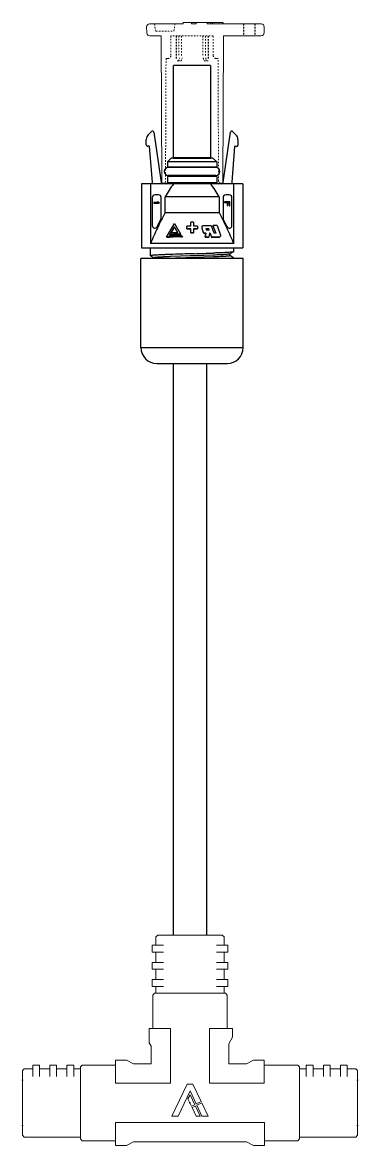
# Model space of a CAD drawing. Header units: millimetres. Extents: x -11.5 to 11, y -75.1 to 0.
import ezdxf

# ---------------------------------------------------------------- set-up
doc = ezdxf.new("R2010")
doc.units = ezdxf.units.MM
doc.linetypes.add('DASH', pattern=[0.35, 0.25, -0.1])
doc.layers.add('51', color=7, linetype='Continuous', true_color=0xffffff)
for name, color, linetype in [('CONN', 7, 'Continuous'), ('CONN-Label', 7, 'Continuous'), ('Make2D___U+9359_U+7EFE__U+59DD_U+FF45_U+578F_U+7EFE', 7, 'Continuous'), ('Make2D___U+9359_U+7EFE__U+93C5_U+20AC_U+6C31_U+568E', 7, 'Continuous')]:
    doc.layers.add(name, color=color, linetype=linetype)

# ---------------------------------------------------------------- blocks, each defined once
blk = doc.blocks.new('T3')
at = {"layer": 'Make2D___U+9359_U+7EFE__U+59DD_U+FF45_U+578F_U+7EFE', "color": 7, "lineweight": 0}
blk.add_lwpolyline([(19.81, 150.88), (5.44, 150.88)], dxfattribs=at)
at = {"layer": 'Make2D___U+9359_U+7EFE__U+93C5_U+20AC_U+6C31_U+568E', "color": 7, "lineweight": 0}
for points in [[(-19.38, 193.38), (-18.88, 193.91)], [(-9.13, 193.91), (-18.88, 193.91)], [(-9.13, 191.69), (-9.13, 195.32)], [(-9.13, 195.32), (-5.94, 195.32)], [(-5.94, 195.32), (-3.94, 194.27)], [(29.19, 194.27), (-3.94, 194.27)], [(29.19, 194.27), (31.19, 195.32)], [(31.19, 195.32), (34.37, 195.32)], [(34.37, 195.32), (34.37, 191.69)], [(44.12, 193.91), (34.37, 193.91)], [(44.12, 193.91), (44.62, 193.38)], [(-36.38, 192.33), (-35.88, 192.85)], [(-36.38, 192.33), (-36.38, 189.49)], [(-35.88, 192.85), (-19.38, 192.85)], [(-19.38, 193.38), (-19.38, 190.23)], [(-19.38, 190.23), (-19.38, 175.54)], [(-9.13, 191.69), (-9.13, 188.61)], [(34.37, 188.61), (34.37, 191.69)], [(44.62, 190.23), (44.62, 193.38)], [(44.62, 192.85), (61.12, 192.85)], [(44.62, 175.54), (44.62, 190.23)], [(61.12, 192.85), (61.62, 192.33)], [(61.62, 189.49), (61.62, 192.33)], [(-36.38, 189.49), (-36.38, 176.28)], [(-9.13, 188.61), (34.37, 188.61)], [(61.62, 176.28), (61.62, 189.49)], [(7.34, 186.7), (9.12, 186.7)], [(9.15, 182.88), (7.34, 186.7)], [(9.12, 186.7), (10.6, 183.56)], [(9.68, 186.7), (10.86, 186.7)], [(11.06, 183.78), (9.68, 186.7)], [(10.86, 186.7), (12.03, 184.26)], [(12.04, 184.24), (11.06, 183.78)], [(11.24, 183.4), (12.22, 183.86)], [(12.22, 183.86), (13.24, 181.7)], [(12.62, 179.31), (16.12, 186.7)], [(17.91, 186.7), (13.49, 177.38)], [(16.12, 186.7), (17.91, 186.7)], [(10.6, 183.56), (9.15, 182.88)], [(9.33, 182.5), (10.79, 183.19)], [(11.76, 177.38), (9.33, 182.5)], [(10.79, 183.19), (12.62, 179.31)], [(12.62, 180.48), (11.24, 183.4)], [(13.24, 181.7), (12.62, 180.48)], [(-9.11, 177.15), (-9.11, 174.08)], [(6.89, 177.15), (-9.11, 177.15)], [(6.89, 161.14), (6.89, 177.15)], [(13.49, 177.38), (11.76, 177.38)], [(18.36, 177.15), (18.36, 161.14)], [(34.36, 177.15), (18.36, 177.15)], [(34.36, 174.08), (34.36, 177.15)], [(-36.38, 176.28), (-36.38, 173.43)], [(-33.38, 175.18), (-33.38, 171.86)], [(-31.38, 171.86), (-31.38, 175.18)], [(-28.38, 175.18), (-28.38, 171.86)], [(-26.38, 171.86), (-26.38, 175.18)], [(-23.38, 175.18), (-23.38, 171.86)], [(-21.38, 171.86), (-21.38, 175.18)], [(-19.38, 175.54), (-19.38, 172.38)], [(-9.11, 174.08), (-9.11, 170.44)], [(34.36, 170.44), (34.36, 174.08)], [(44.62, 172.38), (44.62, 175.54)], [(46.62, 175.18), (46.62, 171.86)], [(48.62, 171.86), (48.62, 175.18)], [(51.62, 175.18), (51.62, 171.86)], [(53.62, 171.86), (53.62, 175.18)], [(56.62, 175.18), (56.62, 171.86)], [(58.62, 171.86), (58.62, 175.18)], [(61.62, 173.43), (61.62, 176.28)], [(-35.88, 172.91), (-36.38, 173.43)], [(-33.38, 172.91), (-35.88, 172.91)], [(-33.38, 171.86), (-31.38, 171.86)], [(-28.38, 172.91), (-31.38, 172.91)], [(-28.38, 171.86), (-26.38, 171.86)], [(-23.38, 172.91), (-26.38, 172.91)], [(-23.38, 171.86), (-21.38, 171.86)], [(-21.38, 172.91), (-19.38, 172.91)], [(-19.38, 172.38), (-18.88, 171.86)], [(-18.88, 171.86), (-9.11, 171.86)], [(-5.92, 170.44), (-3.92, 171.49)], [(-3.92, 171.49), (1.24, 171.49)], [(1.24, 171.49), (1.24, 165.67)], [(24.01, 171.49), (29.17, 171.49)], [(24.01, 166.34), (24.01, 171.49)], [(29.17, 171.49), (31.17, 170.44)], [(34.36, 171.86), (44.12, 171.86)], [(44.12, 171.86), (44.62, 172.38)], [(44.62, 172.91), (46.62, 172.91)], [(46.62, 171.86), (48.62, 171.86)], [(51.62, 172.91), (48.62, 172.91)], [(51.62, 171.86), (53.62, 171.86)], [(56.62, 172.91), (53.62, 172.91)], [(56.62, 171.86), (58.62, 171.86)], [(61.12, 172.91), (58.62, 172.91)], [(61.62, 173.43), (61.12, 172.91)], [(-5.92, 170.44), (-9.11, 170.44)], [(34.36, 170.44), (31.17, 170.44)], [(1.24, 165.67), (0.19, 163.67)], [(24.54, 165.34), (24.01, 166.34)], [(24.54, 161.14), (24.54, 165.34)], [(0.19, 163.67), (0.19, 161.14)], [(0.19, 161.14), (3.82, 161.14)], [(1.76, 151.38), (1.76, 161.14)], [(3.82, 161.14), (6.89, 161.14)], [(18.36, 161.14), (20.9, 161.14)], [(20.9, 161.14), (24.54, 161.14)], [(23.49, 161.14), (23.49, 151.38)], [(2.29, 150.88), (1.76, 151.38)], [(2.29, 150.88), (5.44, 150.88)], [(2.65, 148.88), (2.65, 150.88)], [(19.81, 150.88), (22.96, 150.88)], [(22.6, 148.88), (22.6, 150.88)], [(23.49, 151.38), (22.96, 150.88)], [(4.92, 148.88), (1.6, 148.88)], [(1.6, 146.88), (1.6, 148.88)], [(23.64, 148.88), (20.33, 148.88)], [(23.64, 146.88), (23.64, 148.88)], [(1.6, 146.88), (4.92, 146.88)], [(2.65, 143.88), (2.65, 146.88)], [(20.33, 146.88), (23.64, 146.88)], [(22.6, 146.88), (22.6, 143.88)], [(4.92, 143.88), (1.6, 143.88)], [(1.6, 141.88), (1.6, 143.88)], [(1.6, 141.88), (4.92, 141.88)], [(2.65, 138.88), (2.65, 141.88)], [(23.64, 143.88), (20.33, 143.88)], [(20.33, 141.88), (23.64, 141.88)], [(22.6, 141.88), (22.6, 138.88)], [(23.64, 141.88), (23.64, 143.88)], [(1.6, 138.88), (1.6, 136.88)], [(1.6, 138.88), (4.92, 138.88)], [(20.33, 138.88), (23.64, 138.88)], [(23.64, 138.88), (23.64, 136.88)], [(1.6, 136.88), (4.92, 136.88)], [(2.65, 136.88), (2.65, 134.38)], [(20.33, 136.88), (23.64, 136.88)], [(22.6, 134.38), (22.6, 136.88)], [(2.65, 134.38), (3.18, 133.88)], [(3.18, 133.88), (6.02, 133.88)], [(6.02, 133.88), (19.23, 133.88)], [(19.23, 133.88), (22.07, 133.88)], [(22.07, 133.88), (22.6, 134.38)]]:
    blk.add_lwpolyline(points, dxfattribs=at)
blk = doc.blocks.new('A$C45091238')
at = {"color": 7, "linetype": 'Continuous'}
for p, q in [((5.08, 31.84), (5.08, 46.26)), ((10.83, 46.26), (5.08, 46.26)), ((10.83, 46.26), (10.83, 31.84)), ((1.13, 35.52), (1.65, 36.05)), ((2, 35.93), (3.12, 28.08)), ((12.79, 28.08), (13.91, 35.93)), ((14.26, 36.05), (14.78, 35.52)), ((0.83, 33.94), (0.83, 34.8)), ((1.24, 33.77), (1.07, 33.74)), ((1.78, 28.13), (1.33, 33.69)), ((14.58, 33.69), (14.13, 28.13)), ((14.83, 33.72), (14.68, 33.76)), ((15.08, 34.8), (15.08, 33.92)), ((4.72, 31.9), (4.12, 31.3)), ((5.08, 31.9), (4.72, 31.9)), ((11.19, 31.9), (10.83, 31.9)), ((11.19, 31.9), (11.79, 31.3)), ((4.12, 31.3), (4.12, 30.52)), ((11.79, 31.3), (4.12, 31.3)), ((4.12, 30.52), (11.79, 30.52)), ((11.67, 30.42), (4.24, 30.42)), ((11.79, 31.3), (11.79, 30.52)), ((4.12, 29.05), (4.12, 28.11)), ((11.79, 29.05), (4.12, 29.05)), ((11.67, 29.2), (4.24, 29.2)), ((11.79, 29.05), (11.79, 28.11)), ((0.08, 27.91), (0.08, 17.95)), ((15.83, 27.91), (0.08, 27.91)), ((1.46, 27.91), (1.46, 18.6)), ((2.73, 26.19), (2.16, 26.19)), ((13.75, 26.19), (13.18, 26.19)), ((14.45, 18.6), (14.45, 27.91)), ((15.83, 27.91), (15.83, 17.95)), ((1.75, 25.78), (1.75, 21.42)), ((2, 25), (2, 24.89)), ((2.68, 25), (2, 25)), ((2, 24.89), (2.81, 24.89)), ((2.68, 25), (2.55, 25.1)), ((2.69, 25.1), (2.55, 25.1)), ((2.69, 25.1), (2.81, 25)), ((2.81, 24.89), (2.81, 25)), ((3.14, 22.59), (3.14, 25.78)), ((3.75, 23.42), (3.75, 25.87)), ((12.16, 25.87), (3.75, 25.87)), ((12.16, 25.87), (12.16, 23.42)), ((12.77, 25.78), (12.77, 22.59)), ((13.01, 25.1), (13.01, 25)), ((13.83, 25.1), (13.01, 25.1)), ((13.01, 25), (13.4, 25)), ((13.4, 25), (13.4, 24.55)), ((13.4, 24.55), (13.5, 24.55)), ((13.5, 24.55), (13.5, 25)), ((13.5, 25), (13.73, 25)), ((13.73, 25), (13.73, 24.49)), ((13.73, 24.49), (13.83, 24.49)), ((13.83, 24.49), (13.83, 25.1)), ((14.16, 21.42), (14.16, 25.78)), ((3.75, 23.42), (12.16, 23.42)), ((2.53, 21.24), (3.1, 22.41)), ((5.22, 21.24), (4.54, 20.07)), ((4.56, 20.06), (5.23, 21.22)), ((4.65, 20.75), (5.22, 21.73)), ((5.22, 21.73), (6.22, 20.02)), ((5.74, 20.34), (5.22, 21.24)), ((7.75, 21.32), (7.13, 21.32)), ((7.13, 20.91), (7.13, 21.32)), ((8.16, 21.93), (7.75, 21.93)), ((7.75, 21.32), (7.75, 21.93)), ((8.16, 21.93), (8.16, 21.32)), ((8.78, 21.32), (8.16, 21.32)), ((8.78, 21.32), (8.78, 20.91)), ((9.47, 21.05), (9.47, 21.07)), ((9.47, 21.05), (9.69, 20.35)), ((9.49, 21.29), (9.48, 21.28)), ((9.67, 21.41), (10.93, 21.42)), ((10.11, 20.94), (10.18, 20.72)), ((10.11, 20.94), (10.51, 20.94)), ((10.5, 20.93), (10.51, 20.94)), ((10.59, 20.72), (10.51, 20.94)), ((10.93, 21.42), (11.26, 20.54)), ((11.2, 21.39), (11.22, 21.4)), ((11.2, 21.39), (11.64, 20.21)), ((11.66, 20.21), (11.22, 21.4)), ((11.84, 21.4), (11.22, 21.4)), ((11.84, 21.4), (12.39, 19.92)), ((12.81, 22.41), (13.38, 21.24)), ((3.99, 19.61), (4.65, 20.75)), ((4.01, 19.59), (3.99, 19.61)), ((4.54, 20.07), (4.42, 19.85)), ((4.42, 19.85), (4.65, 19.88)), ((4.45, 19.86), (4.56, 20.06)), ((6.22, 20), (6.22, 20.02)), ((6.33, 19.83), (6.37, 19.75)), ((6.37, 19.75), (6.45, 19.61)), ((6.46, 19.59), (6.45, 19.61)), ((7.14, 20.9), (7.13, 20.91)), ((7.13, 20.91), (7.75, 20.91)), ((7.75, 20.9), (7.14, 20.9)), ((7.75, 20.3), (7.75, 20.91)), ((7.75, 20.28), (7.75, 20.3)), ((7.75, 20.3), (8.16, 20.3)), ((8.16, 20.28), (7.75, 20.28)), ((8.16, 20.91), (8.78, 20.91)), ((8.16, 20.91), (8.16, 20.3)), ((8.77, 20.9), (8.16, 20.9)), ((8.16, 20.3), (8.16, 20.28)), ((8.78, 20.91), (8.77, 20.9)), ((9.69, 20.35), (9.7, 20.36)), ((9.9, 20.23), (9.91, 20.25)), ((10.08, 20.23), (9.9, 20.23)), ((9.91, 20.25), (10.1, 20.25)), ((10.08, 20.23), (9.97, 19.59)), ((9.97, 19.59), (9.98, 19.61)), ((10.54, 19.59), (9.97, 19.59)), ((9.98, 19.61), (10.1, 20.25)), ((9.98, 19.61), (10.56, 19.61)), ((10.08, 20.23), (10.1, 20.25)), ((10.5, 20.93), (10.12, 20.93)), ((10.59, 20.72), (10.18, 20.72)), ((10.5, 20.93), (10.57, 20.72)), ((10.54, 19.59), (10.56, 19.61)), ((10.67, 20.25), (10.56, 19.61)), ((10.77, 20.25), (10.67, 20.25)), ((10.67, 20.23), (10.76, 20.23)), ((10.76, 20.23), (10.77, 20.25)), ((10.76, 20.23), (10.99, 19.59)), ((10.99, 19.59), (11.01, 19.61)), ((12.17, 19.59), (10.99, 19.59)), ((11.01, 19.61), (12.19, 19.61)), ((11.26, 20.54), (11.38, 20.21)), ((11.66, 20.21), (11.38, 20.21)), ((12.17, 19.59), (12.19, 19.61)), ((0.08, 17.95), (15.83, 17.95)), ((14.45, 18.6), (1.46, 18.6)), ((1.49, 16.73), (1.49, 17.95)), ((14.42, 17.95), (14.42, 17.34)), ((0, 2.45), (0, 16.32)), ((15.91, 16.32), (0, 16.32)), ((1.49, 16.73), (1.5, 16.72)), ((1.5, 16.72), (2.07, 16.39)), ((2.07, 16.39), (2.09, 16.37)), ((2.09, 16.37), (2.13, 16.32)), ((8.26, 17.04), (7.65, 17.02)), ((14.41, 17.33), (13.84, 17)), ((14.41, 16.41), (13.84, 16.74)), ((14.42, 17.34), (14.41, 17.33)), ((14.42, 16.4), (14.41, 16.41)), ((14.42, 16.4), (14.42, 16.32)), ((15.91, 2.45), (15.91, 16.32)), ((2.45, 0), (13.46, 0))]:
    blk.add_line(p, q, dxfattribs=at)
at = {"color": 9, "linetype": 'Continuous'}
for p, q in [((5.08, 31.99), (10.83, 31.99)), ((10.83, 31.84), (5.08, 31.84)), ((4.12, 28.11), (11.79, 28.11)), ((7.65, 16.69), (4.64, 16.59)), ((8.26, 16.71), (7.65, 16.69)), ((8.26, 16.43), (7.65, 16.41)), ((11.27, 16.82), (8.26, 16.71)), ((11.27, 16.54), (8.26, 16.43)), ((0, 2.45), (15.91, 2.45))]:
    blk.add_line(p, q, dxfattribs=at)
at = {"color": 7, "linetype": 'Continuous'}
blk.add_lwpolyline([(13.84, 16.74), (13.84, 16.74), (13.81, 16.77), (13.77, 16.84), (13.78, 16.93), (13.82, 16.98), (13.84, 17)], dxfattribs=at)
for centre, radius, start, end in [((1.85, 34.8), 1.02, 135, 180), ((1.8, 35.9), 0.204, 8.1156, 135), ((14.12, 35.9), 0.204, 45, 171.8844), ((14.06, 34.8), 1.02, 0, 45), ((1.03, 33.94), 0.204, 180, 279.5643), ((1.25, 33.69), 0.0816, 4.5643, 99.5643), ((14.66, 33.68), 0.0816, 75.4357, 175.4357), ((14.88, 33.92), 0.204, 255.4357, 0), ((4.24, 29.81), 0.611, 90, 270), ((4.65, 30.31), 0.204, 33.7157, 89.9999), ((11.26, 30.31), 0.204, 90.0001, 146.2843), ((11.67, 29.81), 0.611, 270, 90), ((1.57, 28.11), 0.204, 270, 4.5643), ((3.32, 28.11), 0.204, 188.1156, 270), ((3.92, 28.11), 0.204, 270.0001, 0), ((4.65, 29.25), 0.204, 270.0001, 345.3012), ((11.26, 29.25), 0.204, 194.6988, 269.9999), ((11.99, 28.11), 0.204, 180, 269.9999), ((12.59, 28.11), 0.204, 270, 351.8844), ((14.34, 28.11), 0.204, 175.4357, 270), ((2.16, 25.78), 0.408, 90, 180), ((2.73, 25.78), 0.408, 0, 90), ((13.18, 25.78), 0.408, 90, 180), ((13.75, 25.78), 0.408, 0, 90), ((2.16, 21.42), 0.408, 180, 334), ((2.73, 22.59), 0.408, 334, 0), ((9.7, 21.14), 0.254, 148.6465, 201.558), ((9.71, 21.16), 0.253, 148.6301, 201.6404), ((333.43, 125.06), 340.24, 197.7968, 197.9216), ((13.18, 22.59), 0.408, 180, 206), ((13.75, 21.42), 0.408, 206, 0), ((5.85, 18.03), 1.68, 68.7446, 73.4012), ((9.88, 20.44), 0.21, 207.3831, 275.3747), ((288.67, 123.05), 296.31, 200.3008, 200.4326), ((12.09, 19.87), 0.283, 287.0375, 302.4871), ((12.11, 19.88), 0.285, 286.9485, 302.4793), ((30.35, -744.75), 762.11, 91.70716, 91.93332), ((-7.31, 554.48), 537.66, 271.6599, 271.9805), ((2.45, 2.45), 2.45, 180.0008, 269.9992), ((13.46, 2.45), 2.45, 270, 360)]:
    blk.add_arc(centre, radius, start, end, dxfattribs=at)
at = {"color": 9, "linetype": 'Continuous'}
blk.add_arc((28.9, -632.72), 649.47, 91.8751, 92.10708, dxfattribs=at)
at = {"color": 7, "linetype": 'Continuous'}
for points, knots in [([(5.07, 27.91), (4.83, 27.58), (4.37, 26.91), (3.95, 26.21), (3.75, 25.87)], [0, 0, 0, 0, 0.499988, 1, 1, 1, 1]), ([(12.16, 25.87), (11.96, 26.21), (11.54, 26.91), (11.09, 27.58), (10.85, 27.91)], [0, 0, 0, 0, 0.500012, 1, 1, 1, 1]), ([(3.75, 23.42), (3.33, 22.63), (2.55, 21.04), (1.82, 19.42), (1.46, 18.6)], [0, 0, 0, 0, 0.499993, 1, 1, 1, 1]), ([(12.16, 23.42), (12.58, 22.63), (13.36, 21.04), (14.09, 19.42), (14.45, 18.6)], [0, 0, 0, 0, 0.499993, 1, 1, 1, 1]), ([(9.49, 21.29), (9.51, 21.32), (9.56, 21.38), (9.63, 21.4), (9.67, 21.41)], [0, 0, 0, 0, 0.494644, 1, 1, 1, 1]), ([(6.45, 19.61), (6.26, 19.69), (5.83, 19.76), (5.3, 19.73), (4.89, 19.69), (4.49, 19.65), (4.19, 19.63), (3.99, 19.61)], [0, 0, 0, 0, 0.255941, 0.511413, 0.637206, 0.760698, 1, 1, 1, 1]), ([(4.01, 19.59), (4.2, 19.61), (4.48, 19.64), (4.86, 19.67), (5.25, 19.71), (5.74, 19.74), (6.14, 19.7), (6.33, 19.64)], [0, 0, 0, 0, 0.239296, 0.362586, 0.48813, 0.743453, 1, 1, 1, 1]), ([(4.62, 20.02), (4.6, 20.04), (4.6, 20.09), (4.64, 20.14), (4.65, 20.17), (4.65, 20.19)], [0, 0, 0, 0, 0.465185, 0.733945, 1, 1, 1, 1]), ([(6.22, 20.02), (6.15, 20.03), (6.02, 20.06), (5.81, 20.08), (5.61, 20.08), (5.41, 20.07), (5.24, 20.07), (5.11, 20.06), (5.01, 20.05), (4.91, 20.04), (4.83, 20.03), (4.77, 20.02), (4.72, 20.02), (4.67, 20.01), (4.64, 20.01), (4.62, 20.02)], [0, 0, 0, 0, 0.126778, 0.253685, 0.380409, 0.506587, 0.631825, 0.693973, 0.755868, 0.817658, 0.87942, 0.910262, 0.940997, 0.971525, 1, 1, 1, 1]), ([(4.64, 20), (4.65, 19.99), (4.69, 19.99), (4.73, 20), (4.78, 20.01), (4.85, 20.02), (4.93, 20.03), (5.03, 20.04), (5.13, 20.04), (5.26, 20.05), (5.42, 20.06), (5.62, 20.07), (5.83, 20.06), (6.03, 20.05), (6.16, 20.02), (6.22, 20)], [0, 0, 0, 0, 0.028489, 0.05902, 0.089759, 0.120604, 0.18237, 0.244163, 0.306059, 0.368207, 0.493446, 0.619622, 0.746341, 0.873238, 1, 1, 1, 1]), ([(4.65, 20.19), (4.66, 20.21), (4.68, 20.26), (4.74, 20.3), (4.82, 20.32), (4.91, 20.33), (5.03, 20.34), (5.17, 20.35), (5.31, 20.35), (5.45, 20.35), (5.6, 20.35), (5.69, 20.35), (5.74, 20.34)], [0, 0, 0, 0, 0.065635, 0.130953, 0.193658, 0.254987, 0.377992, 0.501526, 0.625076, 0.749244, 0.874494, 1, 1, 1, 1]), ([(4.65, 19.88), (4.79, 19.9), (5, 19.93), (5.28, 19.94), (5.49, 19.94), (5.7, 19.94), (5.92, 19.94), (6.13, 19.92), (6.26, 19.86), (6.33, 19.83)], [0, 0, 0, 0, 0.246018, 0.37001, 0.494914, 0.621303, 0.748554, 0.875122, 1, 1, 1, 1]), ([(9.91, 20.25), (9.87, 20.24), (9.78, 20.26), (9.72, 20.32), (9.7, 20.36)], [0, 0, 0, 0, 0.49698, 1, 1, 1, 1]), ([(12.39, 19.91), (12.4, 19.86), (12.38, 19.75), (12.3, 19.67), (12.26, 19.64)], [0, 0, 0, 0, 0.525864, 1, 1, 1, 1]), ([(4.64, 16.93), (4.41, 16.92), (3.98, 16.9), (3.36, 16.88), (2.82, 16.85), (2.42, 16.83), (2.15, 16.82), (1.98, 16.8), (1.83, 16.79), (1.71, 16.78), (1.62, 16.77), (1.55, 16.75), (1.51, 16.74), (1.49, 16.73), (1.49, 16.73)], [0, 0, 0, 0, 0.217238, 0.413459, 0.585404, 0.730225, 0.791701, 0.845543, 0.891538, 0.929495, 0.95929, 0.980837, 0.994182, 1, 1, 1, 1]), ([(14.41, 17.33), (14.4, 17.32), (14.37, 17.31), (14.32, 17.3), (14.23, 17.29), (14.13, 17.28), (14, 17.27), (13.79, 17.25), (13.47, 17.23), (13.02, 17.21), (12.49, 17.18), (11.9, 17.16), (11.49, 17.15), (11.27, 17.14)], [0, 0, 0, 0, 0.011108, 0.029585, 0.055534, 0.088896, 0.129577, 0.17744, 0.293977, 0.436802, 0.6038, 0.792474, 1, 1, 1, 1]), ([(13.91, 16.32), (13.99, 16.32), (14.11, 16.34), (14.26, 16.35), (14.34, 16.37), (14.39, 16.38), (14.41, 16.38), (14.42, 16.39), (14.42, 16.4)], [0, 0, 0, 0, 0.427109, 0.736344, 0.846007, 0.925593, 0.975723, 1, 1, 1, 1])]:
    blk.add_open_spline(points, degree=3, knots=knots, dxfattribs=at)
at = {"color": 9, "linetype": 'Continuous'}
for points, knots in [([(4.64, 16.59), (4.44, 16.58), (4.07, 16.56), (3.61, 16.54), (3.28, 16.52), (3.06, 16.51), (2.86, 16.5), (2.68, 16.49), (2.52, 16.47), (2.39, 16.46), (2.27, 16.45), (2.19, 16.44), (2.12, 16.43), (2.08, 16.42), (2.07, 16.41), (2.06, 16.4), (2.06, 16.39), (2.07, 16.39), (2.07, 16.39)], [0, 0, 0, 0, 0.229583, 0.434345, 0.526293, 0.610827, 0.687626, 0.756365, 0.816726, 0.868407, 0.911243, 0.945142, 0.970043, 0.985978, 0.990725, 0.993692, 0.996173, 1, 1, 1, 1]), ([(13.84, 17), (13.83, 16.99), (13.81, 16.98), (13.76, 16.97), (13.69, 16.96), (13.56, 16.95), (13.36, 16.93), (13.06, 16.91), (12.7, 16.88), (12.27, 16.86), (11.79, 16.84), (11.45, 16.83), (11.27, 16.82)], [0, 0, 0, 0, 0.012056, 0.031286, 0.057799, 0.091518, 0.180117, 0.296082, 0.438156, 0.60432, 0.792359, 1, 1, 1, 1]), ([(13.84, 16.74), (13.84, 16.74), (13.85, 16.73), (13.85, 16.72), (13.84, 16.72), (13.83, 16.71), (13.79, 16.7), (13.72, 16.69), (13.64, 16.67), (13.53, 16.66), (13.39, 16.65), (13.24, 16.64), (13.06, 16.62), (12.86, 16.61), (12.64, 16.6), (12.31, 16.58), (11.85, 16.56), (11.47, 16.54), (11.27, 16.54)], [0, 0, 0, 0, 0.003827, 0.006318, 0.009253, 0.013937, 0.029747, 0.054632, 0.088598, 0.131503, 0.183177, 0.243438, 0.312099, 0.388926, 0.473554, 0.565593, 0.770344, 1, 1, 1, 1])]:
    blk.add_open_spline(points, degree=3, knots=knots, dxfattribs=at)
blk = doc.blocks.new('防尘塞2')
at = {"linetype": 'DASH'}
for p, q in [((23.46, -2.19), (23.46, -4.86)), ((26.01, -2.19), (26.01, -4.86)), ((8.33, -4.88), (8.33, -9.93)), ((15.52, -4.9), (15.52, -9.97))]:
    blk.add_line(p, q, dxfattribs=at)
at = {"layer": '51', "color": 7, "linetype": 'Continuous', "lineweight": 18}
for p, q in [((2.35, -2.19), (3.42, -2.19)), ((8.11, -2.19), (3.42, -2.19)), ((8.11, -2.19), (9.91, -2.19)), ((9.91, -2.19), (9.91, -1.86)), ((9.91, -1.86), (11.8, -1.86)), ((12.85, -1.86), (11.8, -1.86)), ((11.8, -1.86), (11.8, -2.19)), ((11.8, -2.19), (12.85, -2.19)), ((12.85, -2.19), (12.85, -1.86)), ((15.32, -1.86), (12.85, -1.86)), ((16.13, -1.86), (15.32, -1.86)), ((15.32, -1.86), (15.32, -2.19)), ((15.32, -2.19), (22.8, -2.19)), ((16.47, -1.86), (16.13, -1.86)), ((16.13, -2.19), (16.13, -1.86)), ((18.83, -1.86), (16.47, -1.86)), ((16.47, -2.19), (16.47, -1.86)), ((1.73, -4.22), (1.68, -2.86)), ((6.45, -9.95), (6.04, -9.95)), ((17.74, -9.95), (17.33, -9.95)), ((5.55, -37.93), (5.11, -37.93)), ((18.81, -37.92), (18.29, -37.92))]:
    blk.add_line(p, q, dxfattribs=at)
at = {"layer": '51', "color": 7, "linetype": 'DASH', "lineweight": 18}
for p, q in [((3.42, -2.19), (3.76, -3.79)), ((7.77, -3.79), (8.11, -2.19)), ((3.76, -3.79), (7.77, -3.79)), ((7.12, -4.86), (7.12, -9.28)), ((16.66, -4.86), (7.12, -4.86)), ((8.95, -4.86), (8.95, -9.28)), ((9.53, -9.28), (9.53, -4.86)), ((14.3, -4.86), (14.3, -9.28)), ((14.88, -9.28), (14.88, -4.86)), ((16.66, -9.28), (16.66, -4.86)), ((6.04, -9.95), (5.93, -37.56)), ((17.85, -37.48), (17.74, -9.95)), ((8.54, -10.48), (8.74, -10.48)), ((15.54, -10.48), (15.34, -10.48))]:
    blk.add_line(p, q, dxfattribs=at)
at = {"layer": '51', "color": 7, "linetype": 'DASH', "lineweight": 13}
for p, q in [((8.74, -10.48), (9.32, -10.48)), ((14.75, -10.48), (15.33, -10.48))]:
    blk.add_line(p, q, dxfattribs=at)
at = {"layer": '51', "color": 7, "linetype": 'Continuous', "lineweight": 18}
for points in [[(18.81, -37.92), (18.95, -4.86), (22.77, -4.86), (25.45, -4.86), (27.45, -4.86, 0.414214), (28.12, -4.19), (28.12, -2.86, 0.414214), (27.45, -2.19), (25.45, -2.19), (22.77, -2.19)], [(5.11, -37.93), (4.98, -4.86), (2.4, -4.86, -0.404026), (1.73, -4.22)]]:
    blk.add_lwpolyline(points, format="xyb", dxfattribs=at)
for centre, radius, start, end in [((2.35, -2.86), 0.669, 90, 180), ((5.55, -37.55), 0.383, 270.5493, 358.4717), ((18.29, -37.48), 0.441, 180.0964, 270.0355)]:
    blk.add_arc(centre, radius, start, end, dxfattribs=at)
at = {"layer": '51', "color": 7, "linetype": 'DASH', "lineweight": 18}
for centre, radius, start, end in [((6.45, -9.28), 0.669, 270, 0), ((17.33, -9.28), 0.67, 180.0952, 269.9606)]:
    blk.add_arc(centre, radius, start, end, dxfattribs=at)
for centre, major_axis, start_param, end_param in [((8.74, -9.81), (0, -0.669), 0, 1.570796), ((9.32, -9.81), (0, 0.669), 3.141593, 4.712389), ((14.76, -9.81), (0, -0.669), 4.712389, 6.283185), ((15.34, -9.81), (0, 0.669), 1.570796, 3.141593)]:
    blk.add_ellipse(centre, major_axis=major_axis, ratio=0.5, start_param=start_param, end_param=end_param, dxfattribs=at)
blk = doc.blocks.new('防尘塞长')
blk.add_line((32.39, -8.79), (32.39, -9.12))
blk.add_blockref('防尘塞2', (13.56, -6.93))
blk = doc.blocks.new('ENG')
at = {"linetype": 'Continuous'}
for p, q in [((-1.401, -22.804), (-1.401, -61.042)), ((0.832, -22.804), (0.832, -61.042))]:
    blk.add_line(p, q, dxfattribs=at)
at = {"layer": 'CONN'}
for p in [(-11.497, -70.757), (10.961, -70.757), (-11.497, -73.784), (10.961, -73.784)]:
    blk.add_point(p, dxfattribs=at)
at = {"layer": 'CONN-Label'}
blk.add_point((-0.268, -72.271), dxfattribs=at)
for name, p, xscale, yscale, zscale in [('防尘塞长', (-7.714, 2.618), 0.2979577127782363, 0.2979577127782363, 0.2979577127782363), ('A$C45091238', (-3.552, -22.804), 0.430536432141829, 0.430536432141829, 0.430536432141829)]:
    blk.add_blockref(name, p, dxfattribs=dict(xscale=xscale, yscale=yscale, zscale=zscale))
at = {"xscale": 0.2291623611143931, "yscale": 0.2291623611143931, "zscale": 0.2291623611143931, "rotation": 180}
blk.add_blockref('T3', (2.625, -30.361), dxfattribs=at)

msp = doc.modelspace()

# ---------------------------------------------------------------- block references
msp.add_blockref('ENG', (0, 0))

doc.saveas('drawing.dxf')
